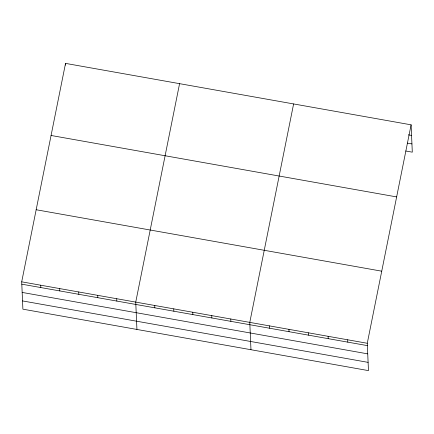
<?xml version="1.0" encoding="UTF-8"?>
<svg xmlns="http://www.w3.org/2000/svg" width="434" height="434" viewBox="0 0 434 434"><rect width="100%" height="100%" fill="white"/><g stroke="black" fill="none" stroke-linecap="round" stroke-linejoin="round"><path stroke-width="0.65" d="M411.106 124.829L367.272 343.272L368.466 370.614L22.893 309.171L21.7 281.829L65.534 63.386L411.106 124.829L412.3 152.171L405.774 151.01M179.573 83.664L135.739 302.102L136.932 329.449M293.612 103.938L249.778 322.381L250.971 349.723M408.307 134.849L411.568 135.424M407.369 143.112L411.942 143.925M51.066 135.473L396.643 196.917M36.163 209.741L381.741 271.185M21.7 281.829L367.272 343.272M21.803 284.178L367.376 345.621M22.161 292.424L367.739 353.867M22.535 300.925L368.108 362.368M347.694 339.789L347.797 342.138M328.109 336.307L328.212 338.656M308.525 332.824L308.628 335.173M288.946 329.341L289.044 331.69M269.362 325.863L269.465 328.212M230.774 319.001L230.877 321.35M211.765 315.621L211.868 317.97M192.761 312.241L192.864 314.59M173.752 308.862L173.855 311.211M154.748 305.482L154.851 307.831M116.735 298.722L116.833 301.071M97.726 295.342L97.829 297.691M78.722 291.963L78.82 294.312M65.534 63.386L65.61 65.149M59.713 288.588L59.816 290.937M40.709 285.209L40.807 287.558"/></g></svg>
